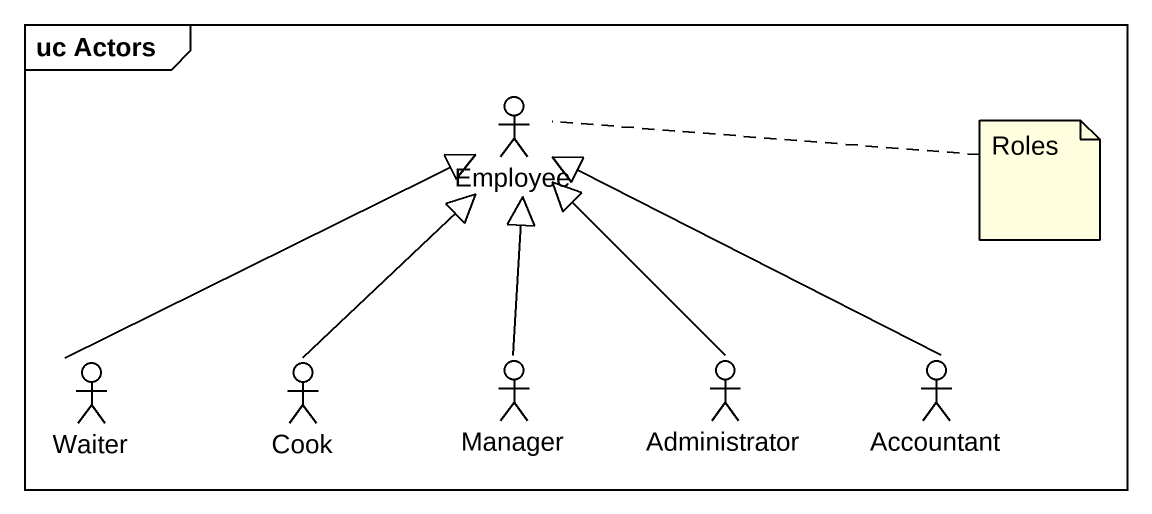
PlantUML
@startuml
mainframe uc Actors
actor Employee
actor Waiter
actor Cook
actor Manager
actor Administrator
actor Accountant
Waiter -up-|> Employee
Cook -up-|> Employee
Manager -up-|> Employee
Administrator -up-|> Employee
Accountant -up-|> Employee
note right of Employee : Roles
@enduml
